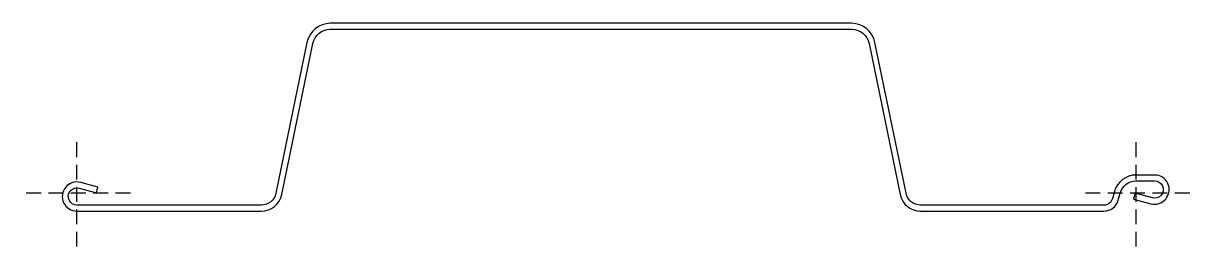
# Model space of a CAD drawing. Header units: millimetres. Extents: x -36 to 747, y -36 to 114.
import ezdxf

# ---------------------------------------------------------------- set-up
doc = ezdxf.new("R2010")
doc.units = ezdxf.units.MM
doc.linetypes.add('DASHED', pattern=[0.75, 0.5, -0.25])
doc.layers.add('ref', color=251, linetype='Continuous', plot=False)

msp = doc.modelspace()

# ---------------------------------------------------------------- linework, layer by layer
msp.add_lwpolyline([(689.36, -12.12, 0.339454), (699.02, -4.71), (700.27, -0.03, -0.339454), (710.9, 8.12), (723.4, 8.12, -1.140281), (721.9, -3.28), (710.31, -0.17), (709.27, -4.04), (720.86, -7.14, 1.140281), (723.4, 12.12), (710.9, 12.12, 0.339454), (696.41, 1.01), (695.15, -3.68, -0.339454), (689.36, -8.12), (566.38, -8.12, -0.355859), (556.59, -0.14), (535.72, 101.1, 0.355859), (520.05, 113.88), (170.12, 113.88, 0.355859), (154.45, 101.1), (133.58, -0.14, -0.355859), (123.79, -8.12), (0, -8.12, -1.140281), (1.5, 3.28), (13.09, 0.17), (14.13, 4.04), (2.54, 7.14, 1.140281), (0, -12.12), (123.79, -12.12, 0.355859), (137.5, -0.95), (158.37, 100.3, -0.355859), (170.12, 109.88), (520.05, 109.88, -0.355859), (531.8, 100.3), (552.67, -0.95, 0.355859), (566.38, -12.12)], format="xyb", close=True)
at = {"layer": 'ref', "linetype": 'DASHED', "ltscale": 20}
for p, q in [((0, -35.95), (0, 35.95)), ((711, -35.95), (711, 35.95)), ((35.95, 0), (-35.95, 0)), ((746.95, 0), (675.05, 0))]:
    msp.add_line(p, q, dxfattribs=at)

doc.saveas('drawing.dxf')
